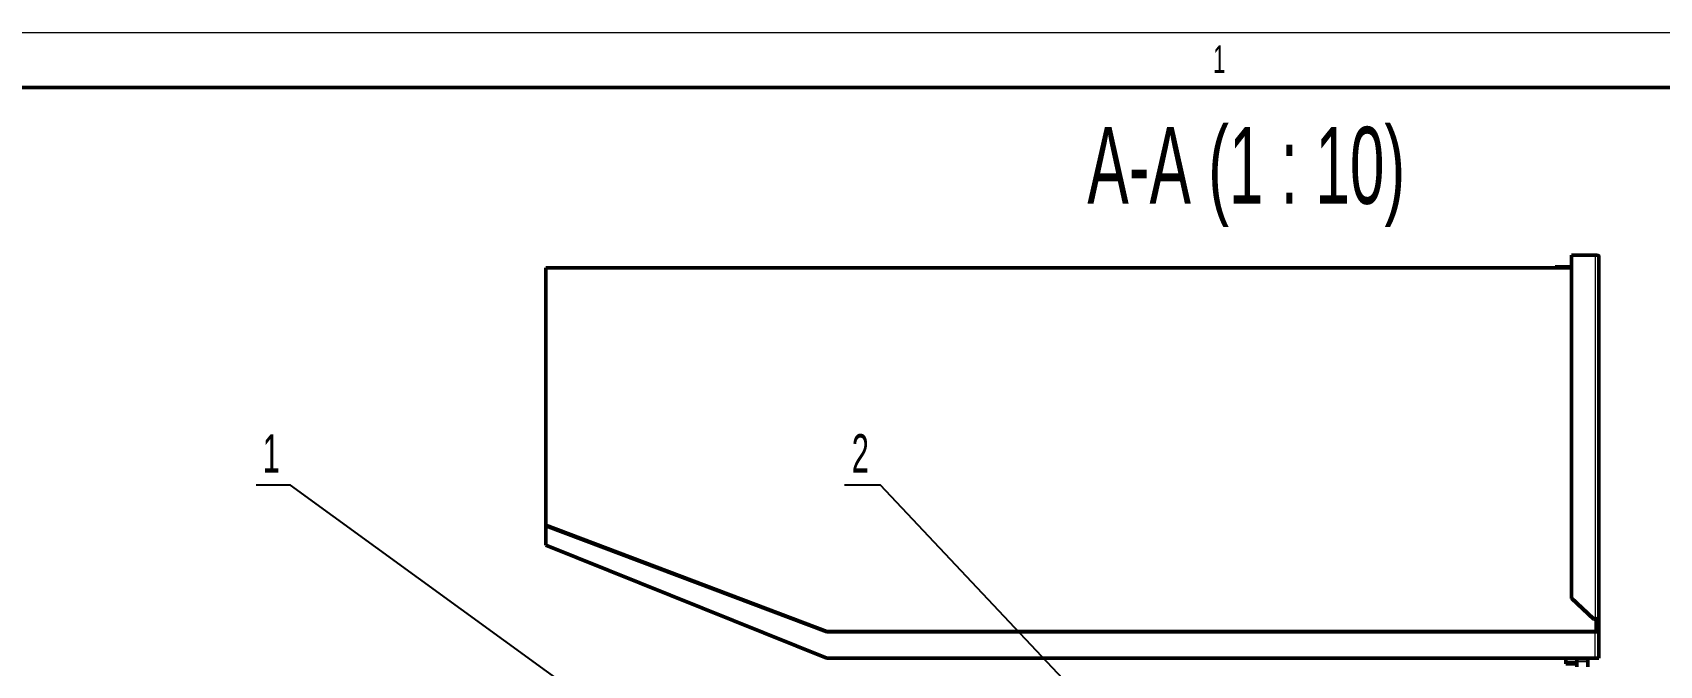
# Model space of a CAD drawing. Header units: millimetres. Extents: x 0 to 594, y 0 to 420.
# Drawn here: x 337.4 to 485.6, y 362.4 to 420 of the extents above; entities that cross this region are included whole.
import ezdxf

# ---------------------------------------------------------------- set-up
doc = ezdxf.new("R2010")
doc.units = ezdxf.units.MM
doc.layers.add('ОСЕВЫЕ', color=7, linetype='Continuous')
doc.layers.add('ОСНОВНОЙ', color=7, linetype='Continuous', lineweight=25)
doc.styles.add('SLDTEXTSTYLE1', font='TXT', dxfattribs={"width": 0.605})
doc.dimstyles.new('SLDDIMSTYLE1', dxfattribs={"dimtxt": 0.18, "dimasz": 1.076923, "dimexe": 0, "dimexo": 0.0625, "dimgap": 0, "dimtad": 0, "dimtih": 1, "dimtoh": 1, "dimdec": 0, "dimrnd": 1e-09, "dimzin": 0, "dimdsep": 46, "dimtxsty": 'Standard', "dimblk1": 'DOT', "dimblk2": 'DOT', "dimsah": 1, "dimcen": 0.09, "dimadec": 0, "dimazin": 0, "dimtfac": 1.076923, "dimtdec": 0, "dimtofl": 0, "dimtmove": 0, "dimatfit": 3, "dimldrblk": 'DOT', "dimfxl": 1, "dimfrac": 2, "dimtolj": 1, "dimtzin": 0, "dimarcsym": 0})

# ---------------------------------------------------------------- blocks, each defined once
blk = doc.blocks.new('_Dot')
at = {"color": 0, "linetype": 'ByBlock', "lineweight": -2}
blk.add_line((-0.5, 0), (-1, 0), dxfattribs=at)
at = {"color": 0, "linetype": 'ByBlock', "const_width": 0.5}
blk.add_lwpolyline([(-0.25, 0, 1), (0.25, 0, 1)], format="xyb", close=True, dxfattribs=at)

msp = doc.modelspace()

# ---------------------------------------------------------------- linework, layer by layer
at = {"color": 7, "linetype": 'Continuous', "lineweight": 50}
for p, q in [((589, 415), (20, 415)), ((477.573, 399.7402), (477.573, 368.5238)), ((479.743, 399.7402), (477.573, 399.7402)), ((480.073, 366.534), (480.073, 399.6253)), ((384.123, 398.5738), (384.123, 375.138)), ((477.573, 398.5738), (384.123, 398.5738)), ((477.073, 398.6684), (476.073, 398.6684)), ((476.073, 398.5738), (476.073, 398.6684)), ((477.573, 398.6684), (477.073, 398.6684)), ((477.073, 398.6684), (477.073, 398.5738)), ((384.123, 375.138), (409.723, 365.4825)), ((384.123, 375.138), (384.123, 375.0858)), ((384.123, 375.0858), (409.723, 365.4303)), ((384.123, 375.0858), (384.123, 373.3439)), ((384.123, 373.3439), (409.723, 363.044)), ((479.573, 366.6489), (477.573, 368.5238)), ((477.573, 368.5238), (477.573, 368.4715)), ((477.573, 368.4715), (479.573, 366.5967)), ((479.573, 366.6489), (479.743, 366.6489)), ((479.573, 366.5967), (479.573, 366.6489)), ((479.573, 366.5967), (479.743, 366.5967)), ((479.923, 366.534), (479.923, 365.5522)), ((480.073, 366.534), (480.073, 365.5522)), ((409.723, 365.4825), (479.723, 365.4825)), ((409.723, 365.4825), (409.723, 365.4303)), ((409.723, 365.4303), (479.723, 365.4303)), ((480.073, 365.5522), (480.073, 363.045)), ((409.723, 363.044), (479.723, 363.044)), ((477.073, 362.7444), (477.073, 363.044)), ((477.073, 362.5198), (477.073, 362.7444)), ((477.073, 362.5198), (478.073, 362.5198)), ((478.073, 362.7444), (478.073, 363.044)), ((479.073, 362.9698), (478.073, 362.9698)), ((478.073, 362.7446), (478.073, 362.2446)), ((479.073, 362.9698), (479.073, 362.7446)), ((479.073, 362.7446), (479.073, 362.2446))]:
    msp.add_line(p, q, dxfattribs=at)
at = {"color": 8, "linetype": 'Continuous', "lineweight": 18}
for p, q in [((479.743, 399.7402), (479.743, 366.6489)), ((479.723, 365.4825), (479.723, 366.5967)), ((479.743, 366.5967), (479.743, 366.6489)), ((479.923, 366.534), (480.073, 366.534)), ((479.723, 365.4825), (479.723, 365.4303)), ((479.723, 363.044), (479.723, 365.4303)), ((479.923, 365.5522), (480.073, 365.5522)), ((478.073, 362.7444), (477.073, 362.7444)), ((478.073, 362.7446), (479.073, 362.7446))]:
    msp.add_line(p, q, dxfattribs=at)
at = {"color": 7, "linetype": 'Continuous', "lineweight": 50, "flags": 128}
for points in [[(480.073, 399.6253), (480.0667, 399.6477), (480.0479, 399.6692), (480.0174, 399.6891), (479.9764, 399.7065), (479.9264, 399.7208), (479.8693, 399.7314), (479.8074, 399.7379), (479.743, 399.7402)], [(479.743, 366.6489), (479.8074, 366.6467), (479.8693, 366.6402), (479.9264, 366.6295), (479.9764, 366.6153), (480.0174, 366.5978), (480.0479, 366.578), (480.0667, 366.5564), (480.073, 366.534)], [(479.743, 366.5967), (479.7781, 366.5955), (479.8119, 366.5919), (479.843, 366.5861), (479.8703, 366.5783), (479.8927, 366.5688), (479.9093, 366.558), (479.9196, 366.5462), (479.923, 366.534)], [(479.923, 365.5522), (479.9192, 365.5386), (479.9078, 365.5255), (479.8893, 365.5135), (479.8645, 365.5029), (479.8341, 365.4943), (479.7996, 365.4878), (479.7621, 365.4839), (479.723, 365.4825)], [(480.073, 365.5522), (480.0663, 365.5284), (480.0464, 365.5055), (480.014, 365.4845), (479.9705, 365.466), (479.9175, 365.4508), (479.857, 365.4396), (479.7913, 365.4326), (479.723, 365.4303)]]:
    msp.add_lwpolyline(points, dxfattribs=at)
at = {"color": 7, "linetype": 'Continuous', "lineweight": 50}
msp.add_arc((479.8105, 393.8525), 30.8087, 269.837275, 270.488186, dxfattribs=at)
at = {"layer": 'ОСЕВЫЕ', "lineweight": 18}
msp.add_line((0, 420), (594, 420), dxfattribs=at)
at = {"layer": 'ОСНОВНОЙ', "linetype": 'Continuous', "lineweight": 18}
msp.add_line((20, 415), (589, 415), dxfattribs=at)

# ---------------------------------------------------------------- texts
at = {"color": 7, "linetype": 'Continuous', "lineweight": 18, "insert": (447.9446, 411.4101), "char_height": 7, "attachment_point": 2, "style": 'SLDTEXTSTYLE1'}
msp.add_mtext('A-A (1 : 10)', dxfattribs=at)
at = {"color": 7, "linetype": 'Continuous', "lineweight": 0, "char_height": 3.5, "attachment_point": 2, "style": 'SLDTEXTSTYLE1'}
for s, insert in [('1', (359.1296, 383.4375)), ('2', (412.789, 383.4375))]:
    msp.add_mtext(s, dxfattribs=dict(at, insert=insert))
at = {"layer": 'ОСНОВНОЙ', "insert": (445.4826, 418.8234), "char_height": 2.5, "attachment_point": 2, "style": 'SLDTEXTSTYLE1'}
msp.add_mtext('1', dxfattribs=at)

# ---------------------------------------------------------------- leaders
at = {"color": 7, "linetype": 'Continuous', "lineweight": 0}
for points in [[(400.7771, 349.8372), (360.8878, 378.8089), (357.7562, 378.8089)], [(455.36, 335.6104), (414.6274, 378.8089), (411.3573, 378.8089)]]:
    msp.add_leader(points, dimstyle='SLDDIMSTYLE1', dxfattribs=at)

doc.saveas('drawing.dxf')
